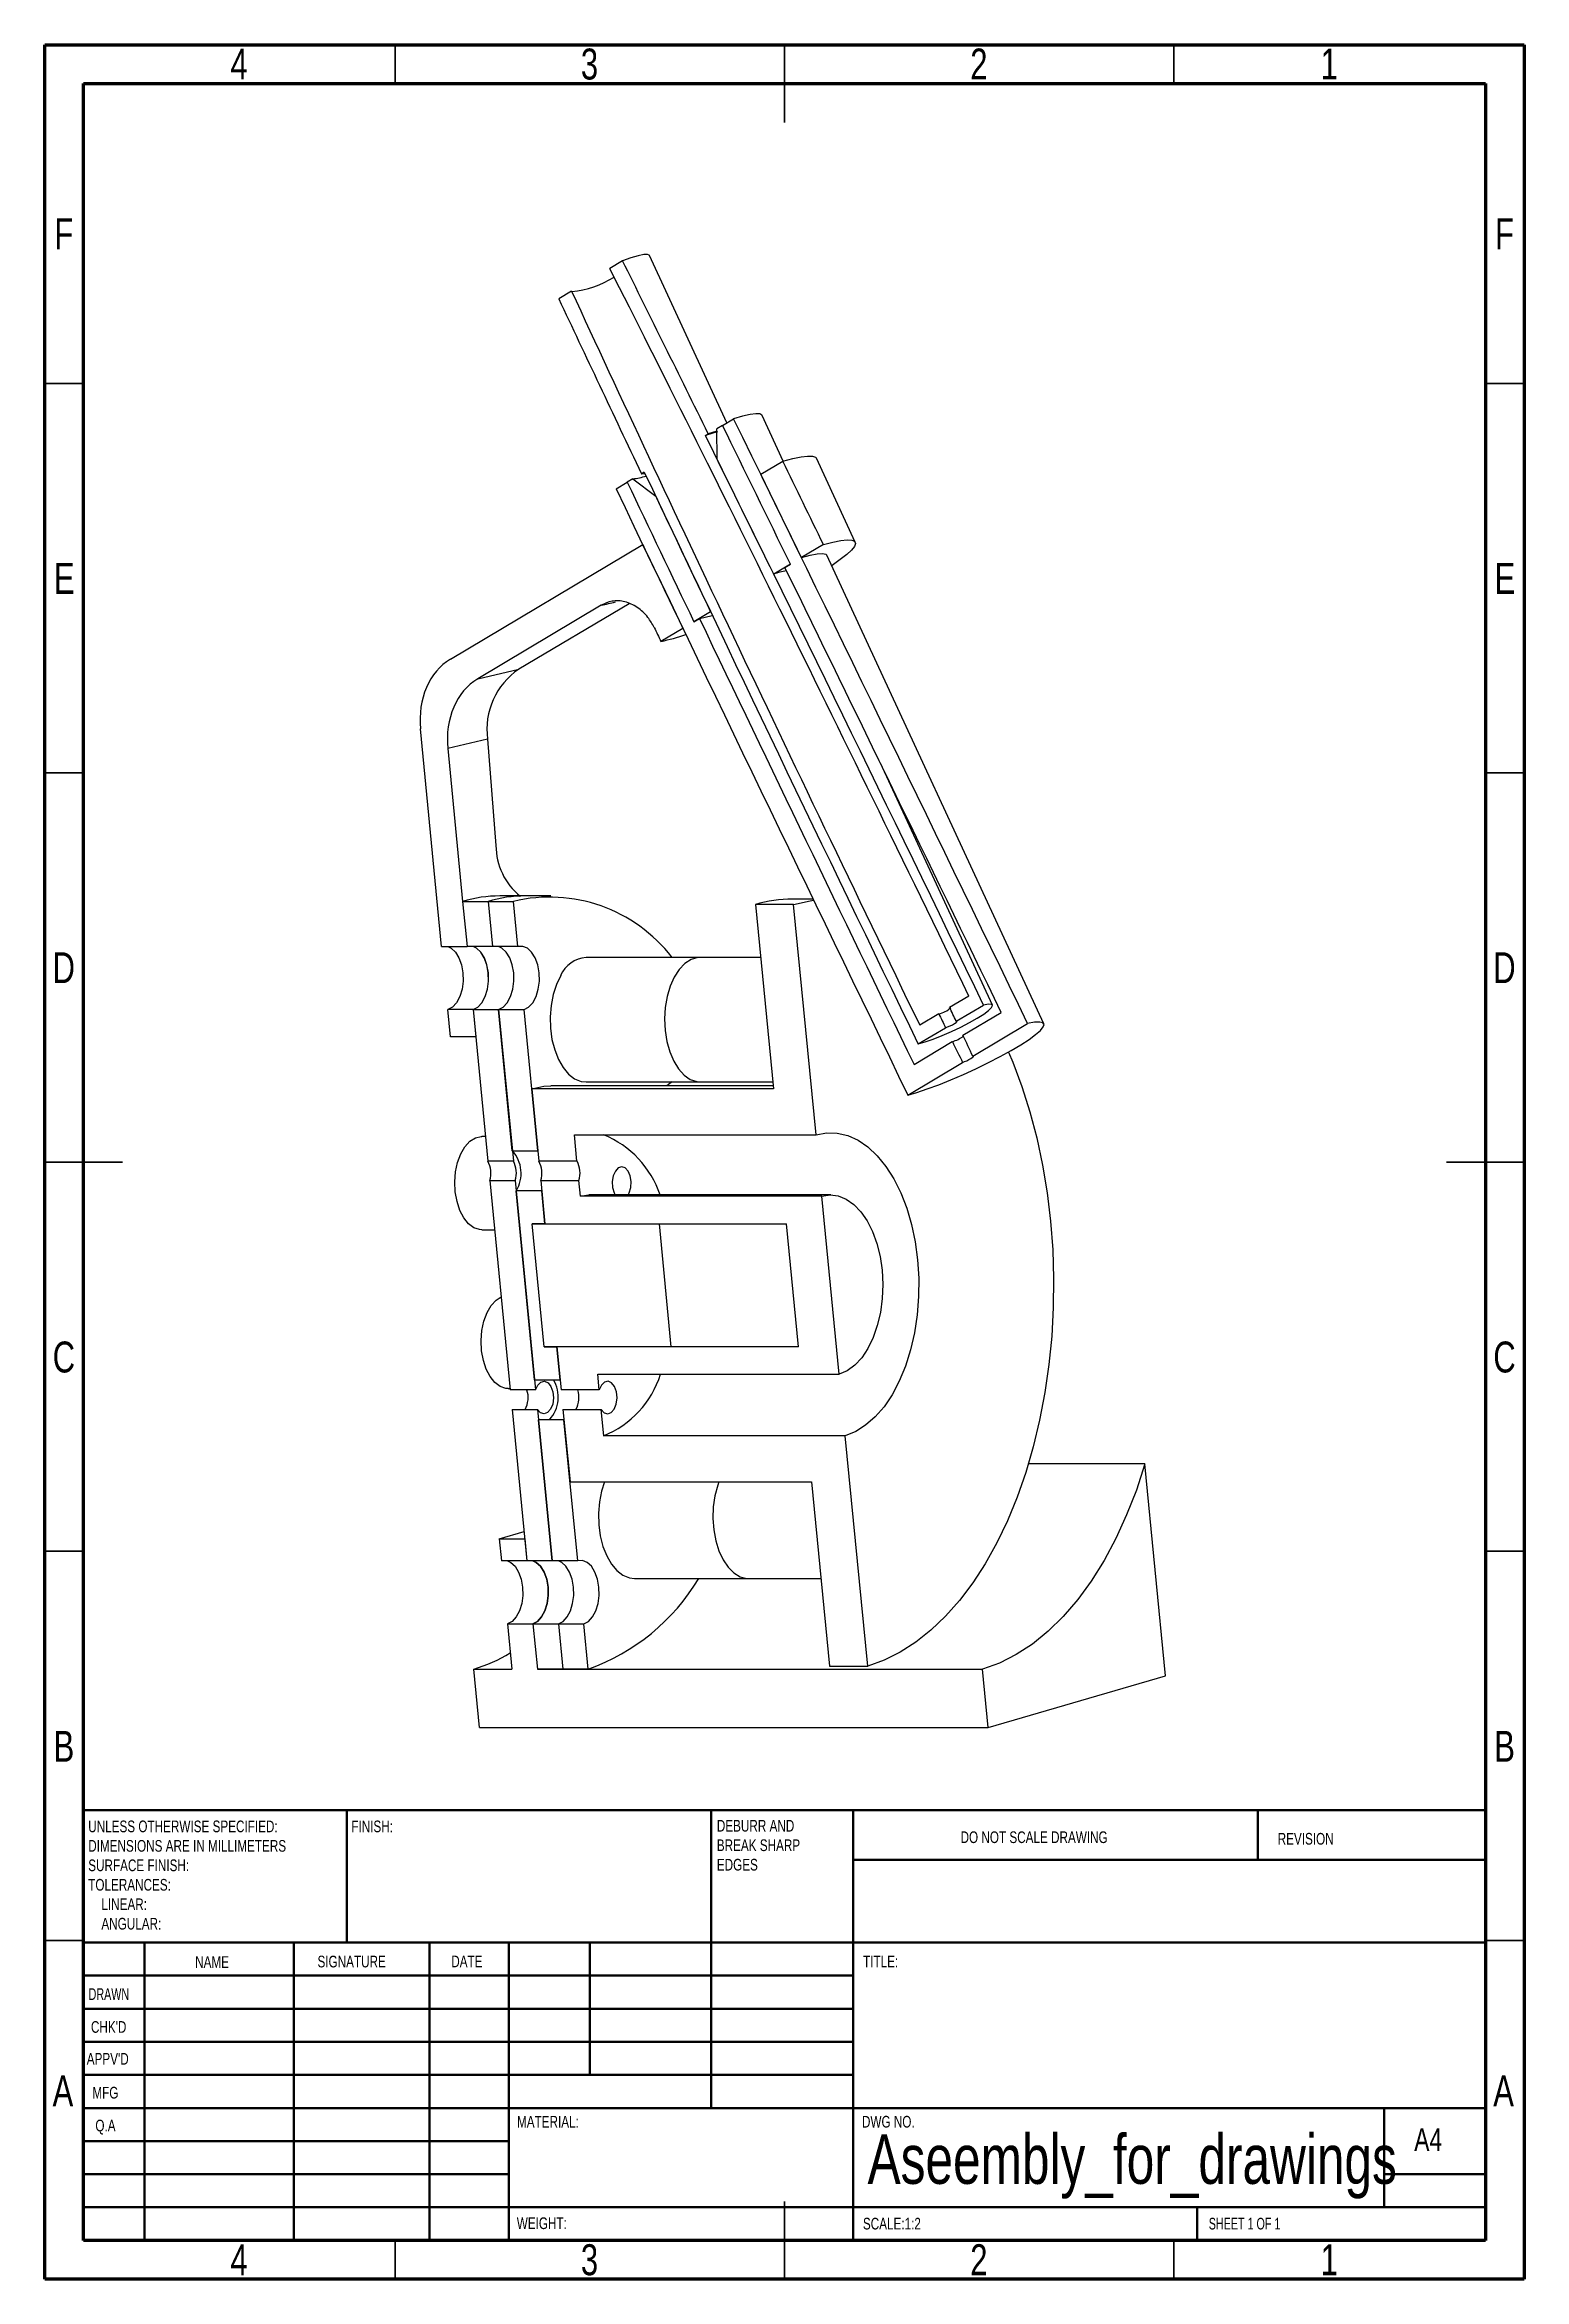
# Model space of a CAD drawing. Header units: millimetres. Extents: x 15 to 205, y 5 to 292.
import ezdxf

# ---------------------------------------------------------------- set-up
doc = ezdxf.new("R2010")
doc.units = ezdxf.units.MM
doc.styles.add('SLDTEXTSTYLE0', font='TXT', dxfattribs={"width": 0.75})
doc.styles.add('SLDTEXTSTYLE1', font='TXT', dxfattribs={"width": 0.686449})
doc.styles.add('SLDTEXTSTYLE2', font='TXT', dxfattribs={"width": 0.6875})

msp = doc.modelspace()

# ---------------------------------------------------------------- linework, layer by layer
at = {"color": 7, "linetype": 'Continuous', "lineweight": 70}
for p, q in [((15, 5), (15, 292)), ((15, 292), (205, 292)), ((205, 292), (205, 5)), ((20, 10), (20, 287)), ((20, 287), (200, 287)), ((200, 287), (200, 10)), ((200, 10), (20, 10)), ((205, 5), (15, 5))]:
    msp.add_line(p, q, dxfattribs=at)
at = {"color": 7, "linetype": 'Continuous', "lineweight": 35}
for p, q in [((60, 287), (60, 292)), ((110, 292), (110, 282)), ((110, 287), (110, 292)), ((160, 287), (160, 292)), ((20, 248.5), (15, 248.5)), ((200, 248.5), (205, 248.5)), ((20, 198.5), (15, 198.5)), ((200, 198.5), (205, 198.5)), ((15, 148.5), (25, 148.5)), ((20, 148.5), (15, 148.5)), ((205, 148.5), (195, 148.5)), ((200, 148.5), (205, 148.5)), ((20, 98.5), (15, 98.5)), ((200, 98.5), (205, 98.5)), ((20, 48.5), (15, 48.5)), ((200, 48.5), (205, 48.5)), ((110, 5), (110, 15)), ((60, 10), (60, 5)), ((110, 10), (110, 5)), ((160, 10), (160, 5))]:
    msp.add_line(p, q, dxfattribs=at)
at = {"color": 7, "linetype": 'Continuous', "lineweight": 25}
for p, q in [((89.2, 264.25), (87.55, 263.27)), ((102.6, 243.45), (92.65, 264.94)), ((82.66, 260.35), (81.01, 259.37)), ((102.03, 243.11), (103.46, 243.96)), ((109.84, 238.53), (107.13, 244.39)), ((99.84, 241.8), (100.21, 242.02)), ((102.03, 243.11), (101.31, 242.68)), ((101.36, 238.72), (101.31, 242.68)), ((106.95, 236.83), (109.78, 238.51)), ((119.08, 228.11), (114.09, 238.88)), ((88.37, 234.96), (89.8, 235.82)), ((90.52, 236.25), (89.8, 235.82)), ((90.52, 236.25), (93.46, 234.01)), ((91.62, 236.9), (91.99, 237.12)), ((91.62, 236.9), (92.07, 236.94)), ((67.1, 213.07), (91.79, 227.79)), ((115, 227.8), (112.18, 226.12)), ((110.76, 225.28), (108.61, 224)), ((110.05, 224.85), (110.76, 225.28)), ((143.32, 166.26), (115.45, 226.43)), ((86.47, 220.01), (70.6, 210.55)), ((90.05, 220.2), (75.87, 211.8)), ((100.51, 219.17), (98.36, 217.89)), ((98.36, 217.89), (99.07, 218.31)), ((96.95, 217.04), (94.13, 215.36)), ((70.6, 210.55), (75.87, 211.8)), ((65.97, 176.16), (63.25, 204.13)), ((71.86, 202.82), (66.76, 201.61)), ((66.76, 201.61), (68.67, 181.97)), ((71.86, 202.82), (72.94, 189.16)), ((136.7, 168.65), (122.31, 199.72)), ((68.67, 181.97), (68.67, 181.97)), ((68.67, 181.97), (69.24, 176.16)), ((68.67, 181.97), (71.93, 181.97)), ((68.67, 181.97), (69.23, 176.16)), ((71.93, 181.97), (72.5, 176.16)), ((71.93, 181.97), (75.2, 181.97)), ((73.47, 182.67), (73.47, 182.67)), ((76.73, 182.67), (73.47, 182.67)), ((75.77, 176.16), (75.2, 181.97)), ((80, 182.67), (76.73, 182.67)), ((111.17, 181.58), (106.27, 181.58)), ((106.27, 181.58), (108.57, 157.91)), ((113.67, 182.27), (111.03, 182.27)), ((114.05, 152), (111.17, 181.58)), ((65.97, 176.16), (69.24, 176.16)), ((72.5, 176.16), (69.23, 176.16)), ((75.77, 176.16), (72.5, 176.16)), ((99.22, 174.78), (84.52, 174.78)), ((106.93, 174.78), (99.22, 174.78)), ((133.65, 169.82), (131.2, 168.36)), ((70.03, 168.07), (66.76, 168.07)), ((67.1, 164.58), (66.76, 168.07)), ((70.02, 168.07), (73.29, 168.07)), ((70.02, 168.07), (71.92, 148.61)), ((70.03, 168.07), (70.37, 164.58)), ((73.29, 168.07), (75.18, 148.61)), ((73.29, 168.07), (76.55, 168.07)), ((75.05, 149.94), (73.29, 168.07)), ((78.32, 149.94), (76.55, 168.07)), ((129.81, 167.53), (127.36, 166.07)), ((132.05, 166.57), (135.56, 168.66)), ((132.91, 164.77), (137.82, 167.7)), ((70.37, 164.58), (67.1, 164.58)), ((126.64, 161.03), (131.55, 163.96)), ((127.17, 163.66), (130.68, 165.75)), ((134.19, 162.08), (141.22, 166.27)), ((125.84, 157.1), (132.87, 161.29)), ((77.54, 157.91), (78.45, 148.61)), ((108.57, 157.91), (77.54, 157.91)), ((108.54, 158.27), (80, 158.27)), ((84.52, 158.78), (99.22, 158.78)), ((99.22, 158.78), (108.49, 158.78)), ((71.61, 151.79), (71.13, 151.79)), ((75.05, 149.94), (78.32, 149.94)), ((83.02, 152), (114.05, 152)), ((83.35, 148.61), (83.02, 152)), ((75.18, 148.61), (71.92, 148.61)), ((83.35, 148.61), (78.45, 148.61)), ((72.16, 146.12), (75.42, 146.12)), ((72.16, 146.12), (74.78, 119.22)), ((75.42, 146.12), (78.04, 119.22)), ((78.82, 144.8), (75.55, 144.8)), ((77.91, 120.54), (75.55, 144.8)), ((78.69, 146.12), (79.23, 140.56)), ((78.69, 146.12), (83.59, 146.12)), ((79.23, 140.56), (78.82, 144.8)), ((83.79, 144.11), (83.59, 146.12)), ((114.81, 144.11), (83.79, 144.11)), ((115.93, 144.27), (84.9, 144.27)), ((117.04, 121.23), (114.81, 144.11)), ((71.13, 139.79), (72.77, 139.79)), ((79.13, 124.78), (77.6, 140.56)), ((77.6, 140.56), (93.93, 140.56)), ((79.23, 140.56), (77.6, 140.56)), ((79.23, 140.56), (110.26, 140.56)), ((93.93, 140.56), (110.26, 140.56)), ((95.46, 124.78), (93.93, 140.56)), ((111.8, 124.78), (110.26, 140.56)), ((95.46, 124.78), (79.13, 124.78)), ((79.13, 124.78), (80.77, 124.78)), ((80.77, 124.78), (81.31, 119.22)), ((111.8, 124.78), (80.77, 124.78)), ((81.18, 120.54), (80.77, 124.78)), ((111.8, 124.78), (95.46, 124.78)), ((77.91, 120.54), (81.18, 120.54)), ((86.01, 121.23), (117.04, 121.23)), ((86.21, 119.22), (86.01, 121.23)), ((74.51, 119.4), (74.76, 119.4)), ((78.04, 119.22), (74.78, 119.22)), ((86.21, 119.22), (81.31, 119.22)), ((75.02, 116.73), (78.28, 116.73)), ((75.02, 116.73), (76.91, 97.27)), ((78.28, 116.73), (80.18, 97.27)), ((81.68, 115.4), (78.41, 115.4)), ((80.18, 97.27), (78.41, 115.4)), ((81.55, 116.73), (82.46, 107.43)), ((81.55, 116.73), (86.45, 116.73)), ((83.44, 97.27), (81.68, 115.4)), ((86.78, 113.34), (86.45, 116.73)), ((117.81, 113.34), (86.78, 113.34)), ((120.69, 83.76), (117.81, 113.34)), ((156.27, 109.74), (141.32, 109.74)), ((158.92, 82.5), (156.27, 109.74)), ((82.46, 107.43), (113.48, 107.43)), ((113.48, 107.43), (115.79, 83.76)), ((73.37, 100.11), (76.55, 101.04)), ((73.37, 100.11), (76.64, 100.11)), ((73.37, 100.11), (73.65, 97.27)), ((76.64, 100.11), (76.91, 97.27)), ((76.91, 97.27), (73.65, 97.27)), ((80.18, 97.27), (76.91, 97.27)), ((83.44, 97.27), (80.18, 97.27)), ((90.73, 95.01), (114.69, 95.01)), ((74.43, 89.18), (75, 83.37)), ((74.43, 89.18), (77.7, 89.18)), ((77.7, 89.18), (78.27, 83.37)), ((77.7, 89.18), (80.97, 89.18)), ((80.97, 89.18), (81.53, 83.37)), ((80.97, 89.18), (84.23, 89.18)), ((84.8, 83.37), (84.23, 89.18)), ((70.1, 83.37), (75, 83.37)), ((70.83, 75.85), (70.1, 83.37)), ((78.27, 83.37), (135.42, 83.37)), ((81.53, 83.37), (78.27, 83.37)), ((84.8, 83.37), (81.53, 83.37)), ((115.79, 83.76), (120.69, 83.76)), ((136.15, 75.85), (135.42, 83.37)), ((136.15, 75.85), (158.92, 82.5)), ((70.83, 75.85), (136.15, 75.85))]:
    msp.add_line(p, q, dxfattribs=at)
at = {"color": 7, "linetype": 'Continuous', "lineweight": 50}
for p, q in [((20, 65.25), (200, 65.25)), ((20, 65.25), (20, 10)), ((53.8, 48.25), (53.8, 65.25)), ((100.6, 65.25), (100.6, 27)), ((118.8, 65.25), (118.8, 10)), ((170.8, 58.88), (170.8, 65.25)), ((200, 58.88), (118.8, 58.88)), ((200, 48.25), (20, 48.25)), ((27.8, 48.25), (27.8, 10)), ((46.99, 48.25), (46.99, 10)), ((64.4, 48.25), (64.4, 10)), ((74.6, 10), (74.6, 48.25)), ((85, 31.25), (85, 48.25)), ((118.8, 44), (20, 44)), ((118.8, 39.75), (20, 39.75)), ((118.8, 35.5), (20, 35.5)), ((118.8, 31.25), (20, 31.25)), ((74.6, 27), (20, 27)), ((74.6, 27), (200, 27)), ((187, 14.25), (187, 27)), ((74.6, 22.75), (20, 22.75)), ((74.6, 18.5), (20, 18.5)), ((200, 18.5), (187, 18.5)), ((20, 14.25), (200, 14.25)), ((163, 10), (163, 14.25))]:
    msp.add_line(p, q, dxfattribs=at)
at = {"color": 7, "linetype": 'Continuous', "lineweight": 25, "flags": 128}
for points in [[(92.65, 264.94), (92.64, 264.95), (92.41, 265.06), (91.92, 265.04), (91.2, 264.9), (90.28, 264.63), (89.2, 264.25)], [(107.13, 244.39), (107.11, 244.41), (106.85, 244.57), (106.34, 244.6), (105.59, 244.51), (104.62, 244.29), (103.46, 243.96)], [(101.39, 242.27), (100.79, 242.11), (99.84, 241.8)], [(101.35, 242.38), (101.2, 242.34), (100.21, 242.02)], [(109.78, 238.51), (111.05, 238.85), (112.12, 239.07), (112.97, 239.17), (113.6, 239.15), (113.98, 239.01), (114.09, 238.88)], [(115, 227.8), (116.21, 228.12), (117.24, 228.32), (118.05, 228.4), (118.64, 228.37), (119, 228.22), (119.11, 227.95), (118.97, 227.57), (118.6, 227.09), (117.99, 226.52), (117.15, 225.86), (116.1, 225.12), (116.06, 225.1)], [(112.18, 226.12), (113.29, 226.42), (114.2, 226.6), (114.88, 226.64), (115.3, 226.56), (115.45, 226.43)], [(99.07, 218.31), (99.83, 218.46), (100.73, 218.7)], [(111.17, 181.58), (113.29, 182.06), (113.74, 182.12)], [(66.76, 176.16), (67.19, 175.95), (67.74, 175.45), (68.19, 174.72), (68.52, 173.82), (68.7, 172.79), (68.72, 171.72), (68.59, 170.68), (68.3, 169.74), (67.88, 168.95), (67.35, 168.38), (66.76, 168.07)], [(70.02, 168.07), (70.61, 168.38), (71.14, 168.95), (71.56, 169.74), (71.85, 170.68), (71.98, 171.72), (71.96, 172.79), (71.78, 173.82), (71.45, 174.72), (71, 175.45), (70.45, 175.95), (70.02, 176.16)], [(70.03, 168.07), (70.62, 168.38), (71.14, 168.95), (71.56, 169.74), (71.85, 170.68), (71.99, 171.72), (71.97, 172.79), (71.79, 173.82), (71.46, 174.72), (71.01, 175.45), (70.46, 175.95), (70.03, 176.16)], [(73.29, 168.07), (73.88, 168.38), (74.4, 168.95), (74.82, 169.74), (75.11, 170.68), (75.25, 171.72), (75.23, 172.79), (75.05, 173.82), (74.72, 174.72), (74.27, 175.45), (73.72, 175.95), (73.29, 176.16)], [(73.29, 168.07), (73.88, 168.38), (74.4, 168.95), (74.82, 169.74), (75.11, 170.68), (75.25, 171.72), (75.23, 172.79), (75.05, 173.82), (74.72, 174.72), (74.27, 175.45), (73.72, 175.95), (73.29, 176.16)], [(76.55, 168.07), (77.14, 168.38), (77.67, 168.95), (78.09, 169.74), (78.38, 170.68), (78.52, 171.72), (78.49, 172.79), (78.31, 173.82), (77.99, 174.72), (77.53, 175.45), (76.99, 175.95), (76.38, 176.19), (75.77, 176.16)], [(81.26, 172.44), (80.71, 171.3), (80.3, 170.01), (80.03, 168.61), (79.91, 167.15), (79.95, 165.68), (80.14, 164.24), (80.49, 162.89), (80.97, 161.67), (81.57, 160.63), (82.27, 159.79), (83.05, 159.2), (83.88, 158.86), (84.52, 158.78)], [(99.22, 174.78), (98.85, 174.76), (98.01, 174.5), (97.21, 173.98), (96.48, 173.22), (95.84, 172.24), (95.32, 171.07), (94.93, 169.76), (94.69, 168.34), (94.6, 166.87), (94.67, 165.4), (94.89, 163.98), (95.26, 162.65), (95.77, 161.46), (96.39, 160.45), (97.11, 159.66), (97.9, 159.11), (98.74, 158.82), (99.22, 158.78)], [(99.22, 174.78), (98.85, 174.76), (98.01, 174.5), (97.21, 173.98), (96.48, 173.22), (95.84, 172.24), (95.32, 171.07), (94.93, 169.76), (94.69, 168.34), (94.6, 166.87), (94.67, 165.4), (94.89, 163.98), (95.26, 162.65), (95.77, 161.46), (96.39, 160.45), (97.11, 159.66), (97.9, 159.11), (98.74, 158.82), (99.22, 158.78)], [(125.84, 157.1), (127.01, 157.43), (128.34, 157.88), (129.81, 158.42), (131.36, 159.04), (132.97, 159.74), (134.59, 160.48), (136.18, 161.26), (137.69, 162.04), (139.09, 162.81), (140.33, 163.56), (141.4, 164.25), (142.25, 164.87), (142.87, 165.41), (143.23, 165.85), (143.34, 166.18), (143.19, 166.39), (142.77, 166.48), (142.11, 166.44), (141.22, 166.27)], [(127.17, 163.66), (128.06, 163.92), (129.1, 164.29), (130.25, 164.74), (131.44, 165.27), (132.63, 165.83), (133.75, 166.41), (134.75, 166.98), (135.58, 167.5), (136.2, 167.96), (136.59, 168.33), (136.71, 168.6), (136.58, 168.74), (136.19, 168.76), (135.56, 168.66)], [(130.68, 165.75), (130.95, 165.84), (131.26, 165.97), (131.57, 166.12), (131.84, 166.27), (132.04, 166.4), (132.15, 166.5), (132.16, 166.56), (132.05, 166.57)], [(138.75, 162.62), (139.3, 161.32), (140.47, 158.21), (141.5, 154.96), (142.4, 151.59), (143.14, 148.11), (143.73, 144.55), (144.16, 140.91), (144.44, 137.24), (144.56, 133.53), (144.51, 129.82), (144.31, 126.13), (143.95, 122.48), (143.43, 118.88), (142.76, 115.36), (141.94, 111.93), (140.97, 108.62), (139.86, 105.45), (138.62, 102.42), (137.25, 99.57), (135.77, 96.9), (134.17, 94.43), (132.47, 92.18), (130.67, 90.15), (128.8, 88.36), (126.85, 86.82), (124.84, 85.53), (122.78, 84.51), (120.69, 83.76)], [(132.87, 161.29), (133.13, 161.39), (133.41, 161.51), (133.68, 161.65), (133.92, 161.78), (134.1, 161.9), (134.22, 162), (134.25, 162.06), (134.19, 162.08)], [(77.54, 157.91), (79.08, 158.22), (80, 158.27)], [(95.56, 158.78), (95.26, 158.57), (94.9, 158.27)], [(114.05, 152), (115.4, 152.25), (116.77, 152.21), (118.12, 151.9), (119.45, 151.3), (120.72, 150.43), (121.92, 149.3), (123.03, 147.92), (124.04, 146.33), (124.93, 144.54), (125.69, 142.57), (126.31, 140.46), (126.78, 138.23), (127.08, 135.93), (127.23, 133.57), (127.21, 131.21), (127.03, 128.86), (126.68, 126.57), (126.18, 124.37), (125.53, 122.29), (124.73, 120.36), (123.81, 118.61), (122.78, 117.07), (121.64, 115.75), (120.42, 114.68), (119.14, 113.88), (117.81, 113.34)], [(71.13, 139.79), (70.85, 139.81), (70.12, 140.05), (69.43, 140.56), (68.82, 141.32), (68.32, 142.29), (67.95, 143.42), (67.73, 144.66), (67.67, 145.95), (67.77, 147.24), (68.03, 148.45), (68.43, 149.55), (68.96, 150.46), (69.59, 151.16), (70.3, 151.61), (71.04, 151.79), (71.13, 151.79)], [(89.94, 144.27), (90.07, 144.53), (90.26, 145.22), (90.3, 145.99), (90.18, 146.73), (89.91, 147.34), (89.53, 147.75), (89.1, 147.89), (88.66, 147.74), (88.28, 147.34), (88.01, 146.72), (87.89, 145.98), (87.93, 145.21), (87.93, 145.21)], [(83.79, 144.11), (84.83, 144.27), (84.9, 144.27)], [(87.93, 145.21), (88.13, 144.52), (88.26, 144.27)], [(114.81, 144.11), (115.86, 144.27), (116.91, 144.14), (117.93, 143.74), (118.91, 143.06), (119.81, 142.12), (120.61, 140.95), (121.31, 139.58), (121.86, 138.04), (122.27, 136.36), (122.53, 134.6), (122.62, 132.78), (122.55, 130.97), (122.32, 129.19), (121.92, 127.51), (121.38, 125.94), (120.71, 124.55), (119.92, 123.35), (119.03, 122.39), (118.06, 121.67), (117.04, 121.23)], [(74.51, 119.4), (74.23, 119.42), (73.49, 119.66), (72.8, 120.17), (72.19, 120.93), (71.69, 121.9), (71.33, 123.02), (71.11, 124.26), (71.05, 125.56), (71.15, 126.84), (71.4, 128.06), (71.81, 129.15), (72.34, 130.07), (72.97, 130.77), (73.61, 131.19)], [(78.04, 119.22), (78.33, 119.84), (78.73, 120.24), (79.19, 120.35), (79.64, 120.15), (80.01, 119.67), (80.25, 118.99), (80.33, 118.2), (80.23, 117.41), (79.97, 116.75), (79.58, 116.31), (79.13, 116.15), (78.68, 116.3), (78.28, 116.73)], [(86.45, 116.73), (86.84, 116.3), (87.3, 116.15), (87.75, 116.31), (88.13, 116.75), (88.4, 117.41), (88.5, 118.2), (88.42, 118.99), (88.18, 119.67), (87.8, 120.15), (87.36, 120.35), (86.9, 120.24), (86.5, 119.84), (86.21, 119.22)], [(156.27, 109.74), (155.18, 106.37), (153.93, 103.17), (152.55, 100.14), (151.03, 97.31), (149.39, 94.68), (147.65, 92.29), (145.8, 90.13), (143.85, 88.23), (141.83, 86.59), (139.75, 85.23), (137.61, 84.15), (135.42, 83.37)], [(86.88, 107.43), (86.5, 106.24), (86.23, 104.84), (86.11, 103.38), (86.15, 101.9), (86.35, 100.47), (86.69, 99.12), (87.17, 97.9), (87.78, 96.86), (88.48, 96.02), (89.26, 95.42), (90.09, 95.09), (90.73, 95.01)], [(101.57, 107.43), (101.42, 106.98), (101.06, 105.64), (100.86, 104.21), (100.81, 102.73), (100.92, 101.27), (101.18, 99.86), (101.58, 98.57), (102.12, 97.42), (102.77, 96.46), (103.51, 95.73), (104.32, 95.24), (105.16, 95.02), (105.42, 95.01)], [(101.57, 107.43), (101.42, 106.98), (101.06, 105.64), (100.86, 104.21), (100.81, 102.73), (100.92, 101.27), (101.18, 99.86), (101.58, 98.57), (102.12, 97.42), (102.77, 96.46), (103.51, 95.73), (104.32, 95.24), (105.16, 95.02), (105.42, 95.01)], [(74.43, 97.27), (74.87, 97.07), (75.41, 96.57), (75.86, 95.84), (76.19, 94.93), (76.37, 93.91), (76.4, 92.84), (76.26, 91.79), (75.97, 90.85), (75.55, 90.07), (75.02, 89.5), (74.43, 89.18)], [(77.7, 97.27), (78.13, 97.07), (78.68, 96.57), (79.13, 95.84), (79.46, 94.93), (79.64, 93.91), (79.66, 92.84), (79.52, 91.79), (79.23, 90.85), (78.81, 90.07), (78.29, 89.5), (77.7, 89.18)], [(77.7, 89.18), (78.29, 89.5), (78.81, 90.07), (79.23, 90.85), (79.52, 91.79), (79.66, 92.84), (79.64, 93.91), (79.46, 94.93), (79.13, 95.84), (78.68, 96.57), (78.13, 97.07), (77.7, 97.27)], [(80.97, 89.18), (81.56, 89.5), (82.08, 90.07), (82.5, 90.85), (82.79, 91.79), (82.93, 92.84), (82.91, 93.91), (82.72, 94.93), (82.4, 95.84), (81.94, 96.57), (81.4, 97.07), (80.97, 97.27)], [(80.97, 89.18), (81.56, 89.5), (82.08, 90.07), (82.5, 90.85), (82.79, 91.79), (82.93, 92.84), (82.91, 93.91), (82.72, 94.93), (82.4, 95.84), (81.94, 96.57), (81.4, 97.07), (80.97, 97.27)], [(84.23, 89.18), (84.82, 89.5), (85.35, 90.07), (85.77, 90.85), (86.06, 91.79), (86.19, 92.84), (86.17, 93.91), (85.99, 94.93), (85.66, 95.84), (85.21, 96.57), (84.66, 97.07), (84.06, 97.31), (83.44, 97.27)]]:
    msp.add_lwpolyline(points, dxfattribs=at)
at = {"color": 7, "linetype": 'Continuous', "lineweight": 25}
for centre, radius, start, end in [((81.56, 272.41), 12.17, 275.3243, 302.6225), ((89.36, 245.95), 9.78, 276.822, 287.0933), ((111.59, 215.81), 8.71, 98.7798, 109.9821), ((80.32, 249.82), 30.44, 281.6524, 285.1667), ((88.18, 243.84), 29.09, 281.7885, 288.3394), ((81.17, 204.05), 9.39, 124.3885, 187.5302), ((81.39, 189.2), 8.45, 180.3057, 230.835), ((73.49, 165.62), 17.05, 90.0761, 106.4236), ((73.49, 165.67), 17, 90.0502, 106.4496), ((73.48, 165.66), 17.01, 90.0548, 106.4449), ((76.75, 165.66), 17.01, 90.0548, 106.4449), ((79.82, 162.65), 19.87, 37.6365, 103.4516), ((111.04, 165.4), 16.87, 90.0548, 106.4449), ((84.89, 170.82), 3.98, 95.3491, 155.9711), ((129.33, 170.27), 2.78, 280.0064, 316.2632), ((130.24, 168.28), 4.52, 286.9119, 306.971), ((71.86, 147.03), 4.32, 328.8159, 42.3014), ((81.98, 140.25), 12.69, 18.472, 67.7944), ((69.03, 147.08), 3.27, 343.0346, 28.0826), ((72.3, 147.08), 3.27, 343.0346, 28.0826), ((75.57, 147.08), 3.27, 343.0346, 28.0826), ((80.47, 147.08), 3.27, 343.0346, 28.0826), ((76.68, 118.3), 4.27, 317.2753, 31.6075), ((82.09, 125.01), 12.57, 291.8783, 342.5049), ((73.94, 118.25), 3.14, 330.9558, 17.9269), ((80.42, 118.26), 3.19, 331.3658, 17.517), ((75.65, 108.98), 27.2, 289.6583, 329.0942), ((64.32, 102.69), 20.17, 286.6395, 301.2749)]:
    msp.add_arc(centre, radius, start, end, dxfattribs=at)
for centre, major_axis, ratio, start_param, end_param in [((128.49, 172.11), (-99.73, 206.23), 0.023016, 5.04709, 5.164396), ((128.49, 172.11), (-69.04, 142.77), 0.023016, 4.685198, 5.393738), ((128.49, 172.11), (-99.73, 206.23), 0.023016, 1.12281, 1.240116), ((128.49, 172.11), (-69.04, 142.77), 0.023016, 0.893467, 1.602007), ((128.49, 172.11), (-168.77, 349), 0.023016, 4.684519, 4.908601), ((128.49, 172.11), (-92.06, 190.36), 0.023016, 4.683104, 5.076033), ((128.49, 172.11), (-138.08, 285.55), 0.023016, 4.88853, 4.952511), ((128.49, 172.11), (-138.08, 285.55), 0.023016, 4.88853, 4.952511), ((128.49, 172.11), (-92.06, 190.36), 0.023016, 4.977295, 5.058696), ((128.49, 172.11), (-230.14, 475.91), 0.023016, 4.818538, 4.841232), ((128.49, 172.11), (-138.08, 285.55), 0.023016, 1.334694, 1.398676), ((128.49, 172.11), (-138.08, 285.55), 0.023016, 1.334694, 1.398676), ((128.49, 172.11), (-92.06, 190.36), 0.023016, 1.211172, 1.604101), ((128.49, 172.11), (-168.77, 349), 0.023016, 4.85663, 4.887757), ((128.49, 172.11), (-168.77, 349), 0.023016, 1.378604, 1.602686), ((128.49, 172.11), (-92.06, 190.36), 0.023016, 1.22851, 1.309911), ((128.49, 172.11), (-168.77, 349), 0.023016, 1.399449, 1.430576), ((128.49, 172.11), (-122.74, 253.82), 0.023016, 4.683882, 4.910563), ((128.49, 172.11), (-122.74, 253.82), 0.023016, 1.376642, 1.603323), ((128.49, 172.11), (-230.14, 475.91), 0.023016, 1.464889, 1.468667), ((71.42, 204.13), (-2.8, 9.6), 0.804831, 0.205896, 1.34036), ((74.92, 201.61), (-2.8, 9.6), 0.804831, 0.205896, 1.34036), ((128.49, 172.11), (-15.34, 31.73), 0.023016, 1.704572, 1.761667), ((128.49, 172.11), (-15.34, 31.73), 0.023016, 4.525538, 4.582633), ((128.49, 172.11), (-15.34, 31.73), 0.023016, 1.819393, 1.907657), ((128.49, 172.11), (-15.34, 31.73), 0.023016, 4.379549, 4.467812)]:
    msp.add_ellipse(centre, major_axis=major_axis, ratio=ratio, start_param=start_param, end_param=end_param, dxfattribs=at)
msp.add_open_spline([(93.27, 217.15), (93.02, 217.6), (92.44, 218.62), (91.13, 219.82), (89.52, 220.55), (87.87, 220.65), (86.92, 220.22), (86.47, 220.01)], degree=3, knots=[0, 0, 0, 0, 0.164454, 0.37757, 0.590707, 0.804755, 1, 1, 1, 1], dxfattribs=at)

# ---------------------------------------------------------------- texts
at = {"color": 7, "linetype": 'Continuous', "lineweight": 0}
for s, insert, char_height, attachment_point, style in [('4', (39.96, 291.5), 3.97, 2, 'SLDTEXTSTYLE0'), ('3', (84.96, 291.5), 3.97, 2, 'SLDTEXTSTYLE0'), ('2', (134.96, 291.5), 3.97, 2, 'SLDTEXTSTYLE0'), ('1', (179.96, 291.5), 3.97, 2, 'SLDTEXTSTYLE0'), ('F', (17.46, 269.69), 3.97, 2, 'SLDTEXTSTYLE0'), ('F', (202.46, 269.69), 3.97, 2, 'SLDTEXTSTYLE0'), ('E', (17.51, 225.44), 3.97, 2, 'SLDTEXTSTYLE0'), ('E', (202.51, 225.44), 3.97, 2, 'SLDTEXTSTYLE0'), ('D', (17.45, 175.44), 3.97, 2, 'SLDTEXTSTYLE0'), ('D', (202.45, 175.44), 3.97, 2, 'SLDTEXTSTYLE0'), ('C', (17.46, 125.44), 3.97, 2, 'SLDTEXTSTYLE0'), ('C', (202.46, 125.44), 3.97, 2, 'SLDTEXTSTYLE0'), ('B', (17.47, 75.44), 3.97, 2, 'SLDTEXTSTYLE0'), ('B', (202.47, 75.44), 3.97, 2, 'SLDTEXTSTYLE0'), ('UNLESS OTHERWISE SPECIFIED:', (20.59, 63.92), 1.5, 1, 'SLDTEXTSTYLE0'), ('FINISH:', (54.37, 63.92), 1.5, 1, 'SLDTEXTSTYLE0'), ('DEBURR AND', (101.31, 64), 1.5, 1, 'SLDTEXTSTYLE0'), ('DIMENSIONS ARE IN MILLIMETERS', (20.59, 61.42), 1.5, 1, 'SLDTEXTSTYLE0'), ('BREAK SHARP', (101.31, 61.5), 1.5, 1, 'SLDTEXTSTYLE0'), ('DO NOT SCALE DRAWING', (132.61, 62.53), 1.5, 1, 'SLDTEXTSTYLE0'), ('REVISION', (173.33, 62.33), 1.5, 1, 'SLDTEXTSTYLE0'), ('SURFACE FINISH:', (20.59, 58.92), 1.5, 1, 'SLDTEXTSTYLE0'), ('EDGES', (101.31, 59), 1.5, 1, 'SLDTEXTSTYLE0'), ('TOLERANCES:', (20.59, 56.42), 1.5, 1, 'SLDTEXTSTYLE0'), ('LINEAR:', (22.28, 53.92), 1.5, 1, 'SLDTEXTSTYLE0'), ('ANGULAR:', (22.28, 51.42), 1.5, 1, 'SLDTEXTSTYLE0'), ('NAME', (34.32, 46.5), 1.5, 1, 'SLDTEXTSTYLE0'), ('SIGNATURE', (50.03, 46.56), 1.5, 1, 'SLDTEXTSTYLE0'), ('DATE', (67.21, 46.58), 1.5, 1, 'SLDTEXTSTYLE0'), ('TITLE:', (120.09, 46.58), 1.5, 1, 'SLDTEXTSTYLE0'), ('DRAWN', (20.64, 42.38), 1.5, 1, 'SLDTEXTSTYLE1'), ("CHK'D", (20.94, 38.16), 1.5, 1, 'SLDTEXTSTYLE0'), ("APPV'D", (20.4, 34.07), 1.5, 1, 'SLDTEXTSTYLE0'), ('A', (17.34, 31.19), 3.97, 2, 'SLDTEXTSTYLE0'), ('MFG', (21.12, 29.72), 1.5, 1, 'SLDTEXTSTYLE0'), ('A', (202.34, 31.19), 3.97, 2, 'SLDTEXTSTYLE0'), ('MATERIAL:', (75.65, 25.99), 1.5, 1, 'SLDTEXTSTYLE0'), ('DWG NO.', (119.95, 25.99), 1.5, 1, 'SLDTEXTSTYLE0'), ('Q.A', (21.51, 25.5), 1.5, 1, 'SLDTEXTSTYLE0'), ('Aseembly_for_drawings', (154.65, 23.61), 6.35, 2, 'SLDTEXTSTYLE0'), ('A4', (190.87, 24.41), 2.91, 1, 'SLDTEXTSTYLE0'), ('WEIGHT:', (75.62, 12.95), 1.499, 1, 'SLDTEXTSTYLE0'), ('SCALE:1:2', (120.07, 12.9), 1.5, 1, 'SLDTEXTSTYLE0'), ('SHEET 1 OF 1', (164.48, 12.9), 1.5, 1, 'SLDTEXTSTYLE2'), ('4', (39.96, 9.5), 3.97, 2, 'SLDTEXTSTYLE0'), ('3', (84.96, 9.5), 3.97, 2, 'SLDTEXTSTYLE0'), ('2', (134.96, 9.5), 3.97, 2, 'SLDTEXTSTYLE0'), ('1', (179.96, 9.5), 3.97, 2, 'SLDTEXTSTYLE0')]:
    msp.add_mtext(s, dxfattribs=dict(at, insert=insert, char_height=char_height, attachment_point=attachment_point, style=style))

doc.saveas('drawing.dxf')
